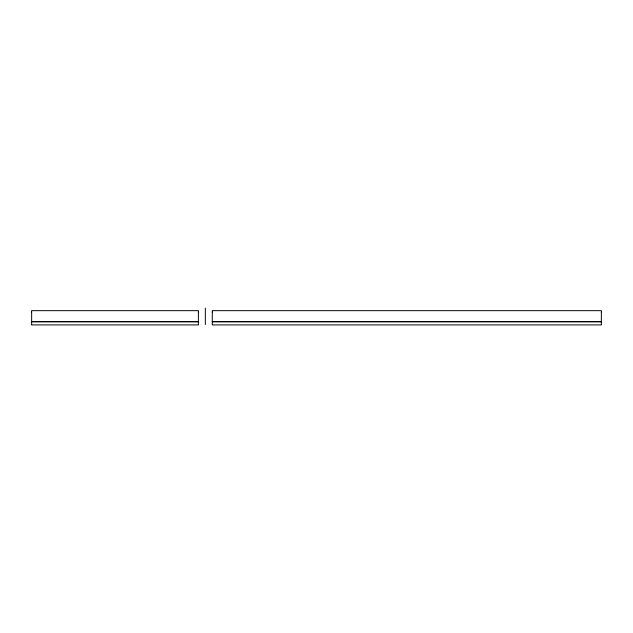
<?xml version="1.0" encoding="UTF-8"?>
<svg xmlns="http://www.w3.org/2000/svg" width="633" height="633" viewBox="0 0 633 633"><rect width="100%" height="100%" fill="white"/><g stroke="black" fill="none" stroke-linecap="round" stroke-linejoin="round"><path stroke-width="0.95" d="M31.65 310.661L198.39 310.661M212.284 310.661L601.35 310.661M31.65 321.667L198.39 321.667M212.284 321.667L601.35 321.667M31.65 321.746L198.39 321.746M212.284 321.746L601.35 321.746M31.65 324.911L198.39 324.911M212.284 324.911L601.35 324.911M601.35 311.278L601.35 312.037M601.35 312.18L601.35 321.477M601.35 321.833L601.35 324.539M212.284 311.278L212.284 312.037M212.284 312.18L212.284 321.477M212.284 321.833L212.284 324.539M205.337 308.121L205.337 324.547M198.39 311.278L198.39 312.037M198.39 312.18L198.39 321.477M198.39 321.833L198.39 324.539M31.65 311.278L31.65 312.037M31.65 312.18L31.65 321.477M31.65 321.833L31.65 324.539"/></g></svg>
